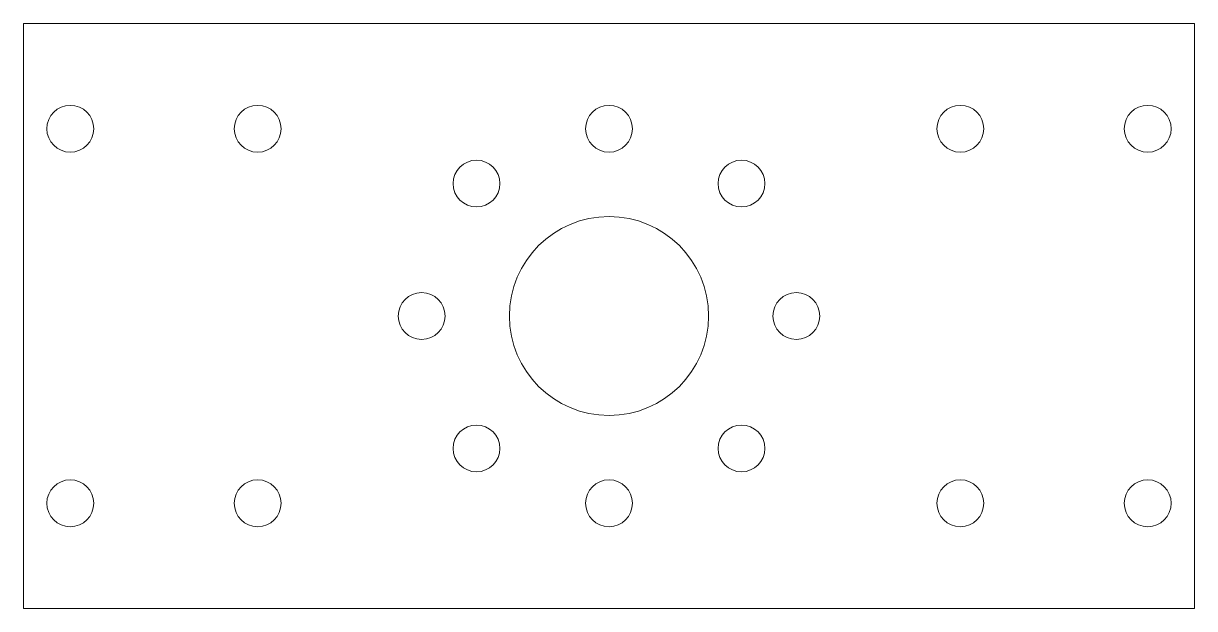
# Model space of a CAD drawing. Header units: millimetres. Extents: x -25 to 25, y -12.5 to 12.5.
import ezdxf

# ---------------------------------------------------------------- set-up
doc = ezdxf.new("R2010")
doc.units = ezdxf.units.MM

msp = doc.modelspace()

# ---------------------------------------------------------------- linework, layer by layer
at = {"color": 7, "linetype": 'Continuous', "lineweight": 15}
for p, q in [((-25, 12.5), (-25, -12.5)), ((25, 12.5), (-25, 12.5)), ((25, -12.5), (25, 12.5)), ((-25, -12.5), (25, -12.5))]:
    msp.add_line(p, q, dxfattribs=at)
for centre, radius in [((-15, 8), 1), ((0, 8), 1), ((15, 8), 1), ((-23, 8), 1), ((23, 8), 1), ((-5.657, 5.657), 1), ((5.657, 5.657), 1), ((0, 0), 4.25), ((-8, 0), 1), ((8, 0), 1), ((-5.657, -5.657), 1), ((5.657, -5.657), 1), ((-15, -8), 1), ((0, -8), 1), ((-23, -8), 1), ((15, -8), 1), ((23, -8), 1)]:
    msp.add_circle(centre, radius, dxfattribs=at)

doc.saveas('drawing.dxf')
